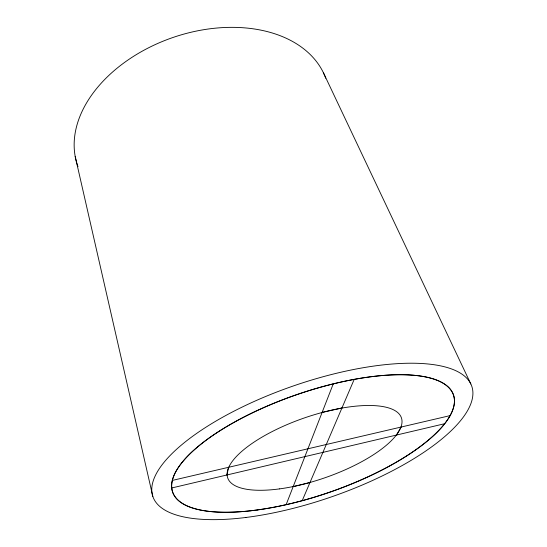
<?xml version="1.0" encoding="UTF-8"?>
<svg xmlns="http://www.w3.org/2000/svg" width="547" height="547" viewBox="0 0 547 547"><rect width="100%" height="100%" fill="white"/><g stroke="black" fill="none" stroke-linecap="round" stroke-linejoin="round"><path stroke-width="0.82" d="M226.937 474.974L228.578 467.302M286.122 504.683L333.246 383.885M302.19 500.69L354.203 379.379M396.479 435.056L401.115 427.05M293.171 486.618L309.978 482.516M171.737 487.972L444.684 423.706M172.326 480.423L450.106 415.617M322.115 412.411L341.937 407.987M323.523 72.977L470.837 384.001M75.185 156.401L152.818 496.409M77.989 166.657A131.54 89.756 -19.1 0 1 170.801 38.242A131.54 89.756 -19.1 0 1 325.752 78.248M245.89 517.469A168.722 58.645 -19.1 0 0 472.157 387.502A168.722 58.645 -19.1 0 0 218.944 419.337A168.722 58.645 -19.1 0 0 245.89 517.469M250.697 510.775A148.586 51.486 -19.1 0 0 454.14 397.491A148.586 51.486 -19.1 0 0 234.294 422.216A148.586 51.486 -19.1 0 0 250.697 510.775M257.418 509.934A148.579 51.486 -19.1 0 0 453.442 394.879A148.579 51.486 -19.1 0 0 228.263 425.662A148.579 51.486 -19.1 0 0 257.418 509.934M279.517 488.888A91.896 31.63 -19.1 0 0 401.477 418.038A91.896 31.63 -19.1 0 0 262.697 436.732A91.896 31.63 -19.1 0 0 279.517 488.888"/></g></svg>
